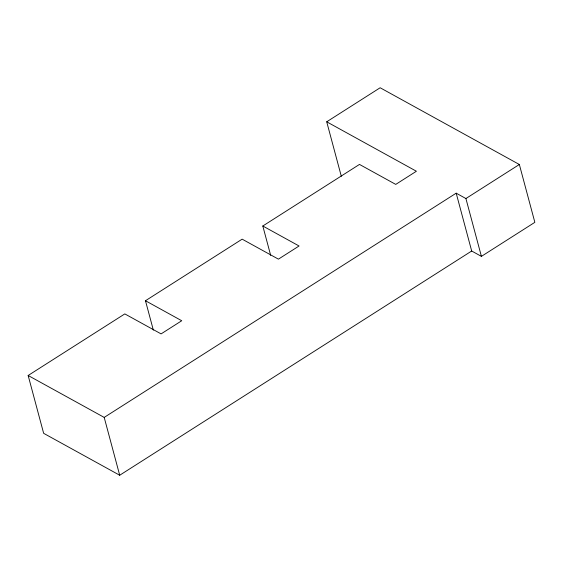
<?xml version="1.0" encoding="UTF-8"?>
<svg xmlns="http://www.w3.org/2000/svg" width="563" height="563" viewBox="0 0 563 563"><rect width="100%" height="100%" fill="white"/><g stroke="black" fill="none" stroke-linecap="round" stroke-linejoin="round"><path stroke-width="0.84" d="M326.709 121.798L380.152 87.758L519.353 164.495L534.85 222.329L481.407 256.376L471.688 251.014L456.192 193.179L104.204 417.408L28.15 375.486L124.817 313.901L161.081 333.894L181.736 320.734L145.472 300.741L242.153 239.155L278.418 259.149L299.073 245.989L262.808 226.002L359.483 164.417L395.747 184.404L416.402 171.243L326.709 121.798L341.312 176.289M456.192 193.179L465.911 198.535L519.353 164.495M28.15 375.486L43.647 433.32L119.701 475.242L471.688 251.014M465.911 198.535L481.407 256.376M262.808 226.002L270.676 255.377M145.472 300.741L153.347 330.122M104.204 417.408L119.701 475.242"/></g></svg>
